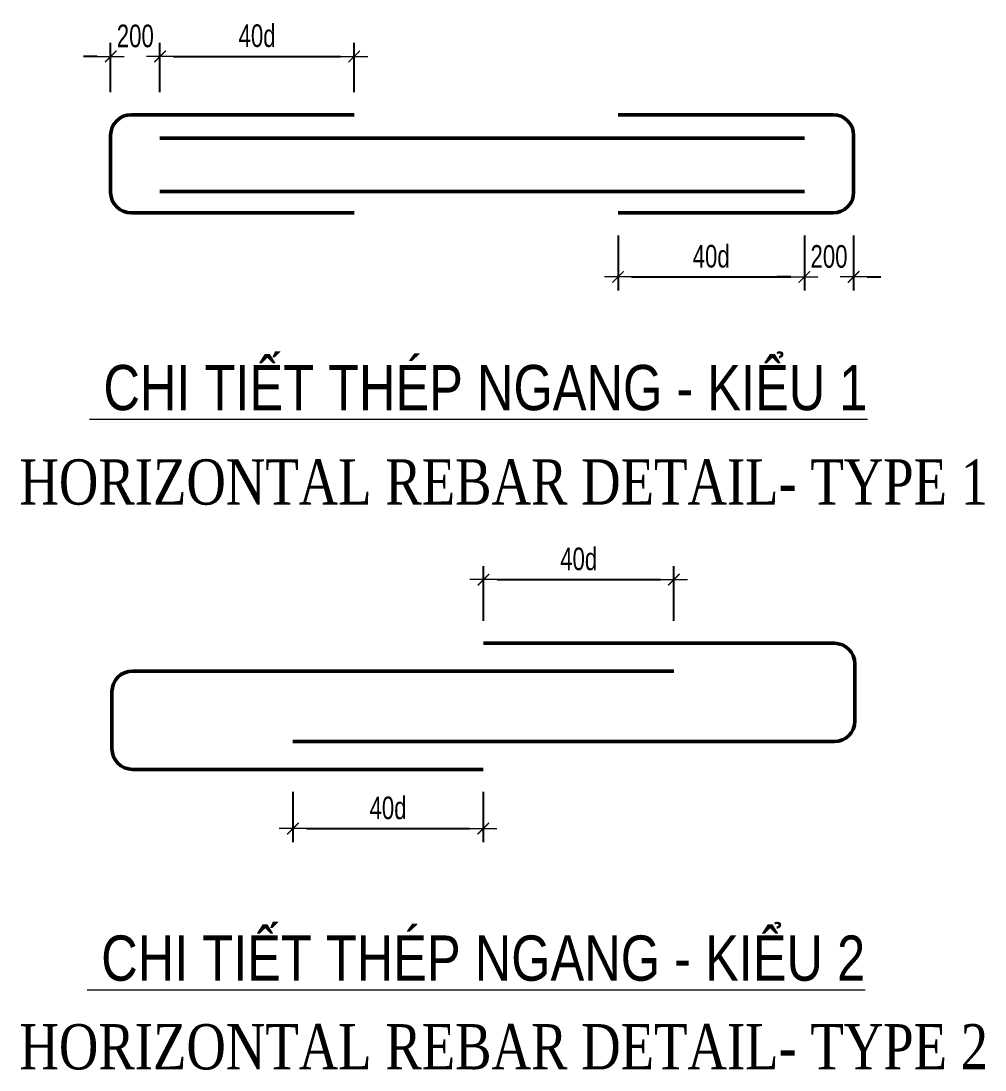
# Model space of a CAD drawing. Header units: millimetres. Extents: x 931337 to 1117500, y 19732 to 157199.
# Drawn here: x 1062847 to 1068175, y 94353 to 100148 of the extents above; entities that cross this region are included whole.
import ezdxf

# ---------------------------------------------------------------- set-up
doc = ezdxf.new("R2010")
doc.units = ezdxf.units.MM
doc.header["$MEASUREMENT"] = 0
doc.layers.get('Defpoints').update_dxf_attribs({"color": 151, "lineweight": 9})
for name, color, linetype, lineweight in [('NDC_S_DIM', 1, 'Continuous', 15), ('NDC_S_ENG TITLE', 3, 'Continuous', 20), ('NDC_S_VN TEXT', 7, 'Continuous', 20)]:
    doc.layers.add(name, color=color, linetype=linetype, lineweight=lineweight)
doc.layers.add('Reinforcement', color=4, linetype='Continuous')
doc.styles.add('ARIAL', font='arial.ttf', dxfattribs={"width": 0.8})
doc.styles.add('NDC_DIM', font='', dxfattribs={"width": 0.75})
doc.styles.add('VNTIMEH', font='vntimeh.shx', dxfattribs={"width": 0.8, "bigfont": 'vns.shx'})
doc.styles.get('NDC_DIM').set_extended_font_data('Dotum')
doc.dimstyles.new('NDC_dim_50', dxfattribs={"dimscale": 50, "dimtxt": 2.5, "dimasz": 1.5, "dimexe": 1.5, "dimexo": 2.5, "dimgap": 1, "dimtad": 1, "dimdec": 0, "dimzin": 0, "dimdsep": 46, "dimtxsty": 'NDC_DIM', "dimblk": 'DIMMARK', "dimcen": 0.09, "dimdle": 1.2, "dimclrd": 1, "dimclre": 1, "dimclrt": 3, "dimadec": 0, "dimazin": 0, "dimtfac": 1, "dimtdec": 0, "dimtix": 1, "dimtofl": 0, "dimtmove": 0, "dimatfit": 3, "dimfxl": 6, "dimfxlon": 1, "dimtolj": 1, "dimtzin": 0, "dimarcsym": 0})

# ---------------------------------------------------------------- blocks, each defined once
blk = doc.blocks.new('DIMMARK')
at = {"layer": 'NDC_S_DIM', "color": 1}
blk.add_line((-1.5, 0), (1, 0), dxfattribs=at)
at = {"layer": 'NDC_S_DIM', "color": 2, "const_width": 0.1}
blk.add_lwpolyline([(-0.424, -0.424), (0.424, 0.424)], dxfattribs=at)
blk = doc.blocks.new('*D478')
at = {"layer": 'Defpoints', "color": 0, "transparency": 16777216}
for p in [(1064688.9, 99952.3), (1063615.3, 99630.6), (1064688.9, 99630.6)]:
    blk.add_point(p, dxfattribs=at)
at = {"layer": 'NDC_S_DIM', "color": 1, "lineweight": -2, "transparency": 16777216}
for p, q in [((1063615.3, 99755.6), (1063615.3, 100027.3)), ((1064688.9, 99755.6), (1064688.9, 100027.3)), ((1063690.3, 99952.3), (1064613.9, 99952.3))]:
    blk.add_line(p, q, dxfattribs=at)
at = {"layer": 'NDC_S_DIM', "color": 1, "lineweight": -2, "transparency": 16777216, "xscale": 75, "yscale": 75, "zscale": 75, "rotation": 180}
blk.add_blockref('DIMMARK', (1063615.3, 99952.3), dxfattribs=at)
at = {"layer": 'NDC_S_DIM', "color": 1, "lineweight": -2, "transparency": 16777216, "xscale": 75, "yscale": 75, "zscale": 75}
blk.add_blockref('DIMMARK', (1064688.9, 99952.3), dxfattribs=at)
at = {"layer": 'NDC_S_DIM', "color": 3, "transparency": 16777216, "insert": (1064152.1, 100066.2), "char_height": 125, "attachment_point": 5, "style": 'NDC_DIM'}
blk.add_mtext('\\A1;40d', dxfattribs=at)
blk = doc.blocks.new('*D479')
at = {"layer": 'Defpoints', "color": 0, "transparency": 16777216}
for p in [(1066146.6, 99087.8), (1067176.4, 99087.8), (1067176.4, 98734)]:
    blk.add_point(p, dxfattribs=at)
at = {"layer": 'NDC_S_DIM', "color": 1, "lineweight": -2, "transparency": 16777216}
for p, q in [((1066146.6, 98962.8), (1066146.6, 98659)), ((1067176.4, 98962.8), (1067176.4, 98659)), ((1066221.6, 98734), (1067101.4, 98734))]:
    blk.add_line(p, q, dxfattribs=at)
at = {"layer": 'NDC_S_DIM', "color": 1, "lineweight": -2, "transparency": 16777216, "xscale": 75, "yscale": 75, "zscale": 75, "rotation": 180}
blk.add_blockref('DIMMARK', (1066146.6, 98734), dxfattribs=at)
at = {"layer": 'NDC_S_DIM', "color": 1, "lineweight": -2, "transparency": 16777216, "xscale": 75, "yscale": 75, "zscale": 75}
blk.add_blockref('DIMMARK', (1067176.4, 98734), dxfattribs=at)
at = {"layer": 'NDC_S_DIM', "color": 3, "transparency": 16777216, "insert": (1066661.5, 98847.8), "char_height": 125, "attachment_point": 5, "style": 'NDC_DIM'}
blk.add_mtext('\\A1;40d', dxfattribs=at)
blk = doc.blocks.new('*D480')
at = {"layer": 'Defpoints', "color": 0, "transparency": 16777216}
for p in [(1066455.9, 97061.8), (1065402.9, 96709.9), (1066455.9, 96709.9)]:
    blk.add_point(p, dxfattribs=at)
at = {"layer": 'NDC_S_DIM', "color": 1, "lineweight": -2, "transparency": 16777216}
for p, q in [((1065402.9, 96834.9), (1065402.9, 97136.8)), ((1066455.9, 96834.9), (1066455.9, 97136.8)), ((1065477.9, 97061.8), (1066380.9, 97061.8))]:
    blk.add_line(p, q, dxfattribs=at)
at = {"layer": 'NDC_S_DIM', "color": 1, "lineweight": -2, "transparency": 16777216, "xscale": 75, "yscale": 75, "zscale": 75, "rotation": 180}
blk.add_blockref('DIMMARK', (1065402.9, 97061.8), dxfattribs=at)
at = {"layer": 'NDC_S_DIM', "color": 1, "lineweight": -2, "transparency": 16777216, "xscale": 75, "yscale": 75, "zscale": 75}
blk.add_blockref('DIMMARK', (1066455.9, 97061.8), dxfattribs=at)
at = {"layer": 'NDC_S_DIM', "color": 3, "transparency": 16777216, "insert": (1065929.4, 97175.7), "char_height": 125, "attachment_point": 5, "style": 'NDC_DIM'}
blk.add_mtext('\\A1;40d', dxfattribs=at)
blk = doc.blocks.new('*D481')
at = {"layer": 'Defpoints', "color": 0, "transparency": 16777216}
for p in [(1064349.8, 96013.8), (1065401.5, 96013.8), (1065401.5, 95686.2)]:
    blk.add_point(p, dxfattribs=at)
at = {"layer": 'NDC_S_DIM', "color": 1, "lineweight": -2, "transparency": 16777216}
for p, q in [((1064349.8, 95888.8), (1064349.8, 95611.2)), ((1065401.5, 95888.8), (1065401.5, 95611.2)), ((1064424.8, 95686.2), (1065326.5, 95686.2))]:
    blk.add_line(p, q, dxfattribs=at)
at = {"layer": 'NDC_S_DIM', "color": 1, "lineweight": -2, "transparency": 16777216, "xscale": 75, "yscale": 75, "zscale": 75, "rotation": 180}
blk.add_blockref('DIMMARK', (1064349.8, 95686.2), dxfattribs=at)
at = {"layer": 'NDC_S_DIM', "color": 1, "lineweight": -2, "transparency": 16777216, "xscale": 75, "yscale": 75, "zscale": 75}
blk.add_blockref('DIMMARK', (1065401.5, 95686.2), dxfattribs=at)
at = {"layer": 'NDC_S_DIM', "color": 3, "transparency": 16777216, "insert": (1064875.7, 95800.1), "char_height": 125, "attachment_point": 5, "style": 'NDC_DIM'}
blk.add_mtext('\\A1;40d', dxfattribs=at)
blk = doc.blocks.new('*D482')
at = {"layer": 'Defpoints', "color": 0, "transparency": 16777216}
for p in [(1063342.8, 99952.3), (1063342.8, 99629.2), (1063615.3, 99630.6)]:
    blk.add_point(p, dxfattribs=at)
at = {"layer": 'NDC_S_DIM', "color": 1, "lineweight": -2, "transparency": 16777216}
for p, q in [((1063342.8, 99754.2), (1063342.8, 100027.3)), ((1063615.3, 99755.6), (1063615.3, 100027.3)), ((1063267.8, 99952.3), (1063192.8, 99952.3)), ((1063690.3, 99952.3), (1063765.3, 99952.3))]:
    blk.add_line(p, q, dxfattribs=at)
at = {"layer": 'NDC_S_DIM', "color": 1, "lineweight": -2, "transparency": 16777216, "xscale": 75, "yscale": 75, "zscale": 75}
blk.add_blockref('DIMMARK', (1063342.8, 99952.3), dxfattribs=at)
at = {"layer": 'NDC_S_DIM', "color": 1, "lineweight": -2, "transparency": 16777216, "xscale": 75, "yscale": 75, "zscale": 75, "rotation": 180}
blk.add_blockref('DIMMARK', (1063615.3, 99952.3), dxfattribs=at)
at = {"layer": 'NDC_S_DIM', "color": 3, "transparency": 16777216, "insert": (1063479.1, 100064.9), "char_height": 125, "attachment_point": 5, "style": 'NDC_DIM'}
blk.add_mtext('\\A1;200', dxfattribs=at)
blk = doc.blocks.new('*D483')
at = {"layer": 'Defpoints', "color": 0, "transparency": 16777216}
for p in [(1067176.4, 99087.8), (1067448.9, 99087.8), (1067176.4, 98734)]:
    blk.add_point(p, dxfattribs=at)
at = {"layer": 'NDC_S_DIM', "color": 1, "lineweight": -2, "transparency": 16777216}
for p, q in [((1067176.4, 98962.8), (1067176.4, 98659)), ((1067448.9, 98962.8), (1067448.9, 98659)), ((1067101.4, 98734), (1067026.4, 98734)), ((1067523.9, 98734), (1067598.9, 98734))]:
    blk.add_line(p, q, dxfattribs=at)
at = {"layer": 'NDC_S_DIM', "color": 1, "lineweight": -2, "transparency": 16777216, "xscale": 75, "yscale": 75, "zscale": 75}
blk.add_blockref('DIMMARK', (1067176.4, 98734), dxfattribs=at)
at = {"layer": 'NDC_S_DIM', "color": 1, "lineweight": -2, "transparency": 16777216, "xscale": 75, "yscale": 75, "zscale": 75, "rotation": 180}
blk.add_blockref('DIMMARK', (1067448.9, 98734), dxfattribs=at)
at = {"layer": 'NDC_S_DIM', "color": 3, "transparency": 16777216, "insert": (1067312.7, 98846.6), "char_height": 125, "attachment_point": 5, "style": 'NDC_DIM'}
blk.add_mtext('\\A1;200', dxfattribs=at)

msp = doc.modelspace()

# ---------------------------------------------------------------- linework, layer by layer
at = {"layer": 'Reinforcement', "lineweight": 50}
for p, q in [((1063615.335, 99501.655), (1067176.426, 99501.655)), ((1063615.335, 99206.249), (1067176.426, 99206.249))]:
    msp.add_line(p, q, dxfattribs=at)
for points in [[(1064688.943, 99630.568), (1063456.595, 99630.568, 0.41421356), (1063342.845, 99516.818), (1063342.845, 99201.519, 0.41421356), (1063456.595, 99087.769), (1064688.943, 99087.769)], [(1066146.584, 99630.568), (1067335.166, 99630.568, -0.41421356), (1067448.916, 99516.818), (1067448.916, 99201.519, -0.41421356), (1067335.166, 99087.769), (1066146.584, 99087.769)], [(1064349.846, 96167.13), (1067342.167, 96167.13, 0.41421356), (1067455.917, 96280.88), (1067455.917, 96596.179, 0.41421356), (1067342.167, 96709.929)], [(1067455.917, 96596.179, 0.41421356), (1067342.167, 96709.929), (1065402.881, 96709.929)], [(1066455.917, 96556.549), (1063463.596, 96556.549, 0.41421356), (1063349.846, 96442.799), (1063349.846, 96127.501, 0.41421356), (1063463.596, 96013.751), (1065401.497, 96013.751)]]:
    msp.add_lwpolyline(points, format="xyb", dxfattribs=at)

# ---------------------------------------------------------------- texts
at = {"layer": 'NDC_S_ENG TITLE', "style": 'VNTIMEH', "width": 0.8}
for s, p in [('horizontal rebar detail- type 1', (1062838.544, 97476.672)), ('horizontal rebar detail- type 2', (1062838.544, 94356.33))]:
    msp.add_text(s, height=250, dxfattribs=at).set_placement(p)
at = {"layer": 'NDC_S_VN TEXT', "style": 'ARIAL', "width": 0.8}
for s, p in [('%%u CHI TIẾT THÉP NGANG - KIỂU 1', (1063225.297, 97997.812)), ('%%u CHI TIẾT THÉP NGANG - KIỂU 2', (1063212.926, 94845.895))]:
    msp.add_text(s, height=250, dxfattribs=at).set_placement(p)

# ---------------------------------------------------------------- dimensions: what is measured, and where the dimension line sits
at = {"layer": 'NDC_S_DIM'}
for base, p1, p2, text, picture, middle in [((1063342.845, 99952.342), (1063615.335, 99630.568), (1063342.845, 99629.197), '200', '*D482', (1063479.09, 100064.927)), ((1064688.943, 99952.342), (1063615.335, 99630.568), (1064688.943, 99630.568), '40d', '*D478', (1064152.139, 100066.199)), ((1067176.426, 98733.986), (1066146.584, 99087.769), (1067176.426, 99087.769), '40d', '*D479', (1066661.505, 98847.843)), ((1067176.426, 98733.986), (1067448.916, 99087.804), (1067176.426, 99087.769), '200', '*D483', (1067312.671, 98846.571)), ((1066455.917, 97061.806), (1065402.881, 96709.929), (1066455.917, 96709.929), '40d', '*D480', (1065929.399, 97175.663)), ((1065401.497, 95686.21), (1064349.846, 96013.751), (1065401.497, 96013.751), '40d', '*D481', (1064875.671, 95800.067))]:
    dim = msp.add_linear_dim(base=base, p1=p1, p2=p2, text=text, dimstyle='NDC_dim_50', override={"dimtmove": 1}, dxfattribs=at)
    dim.commit()
    dim.dimension.update_dxf_attribs({"geometry": picture, "text_midpoint": middle})

doc.saveas('drawing.dxf')
